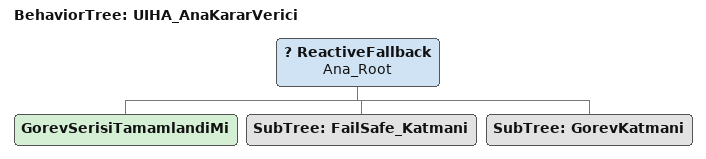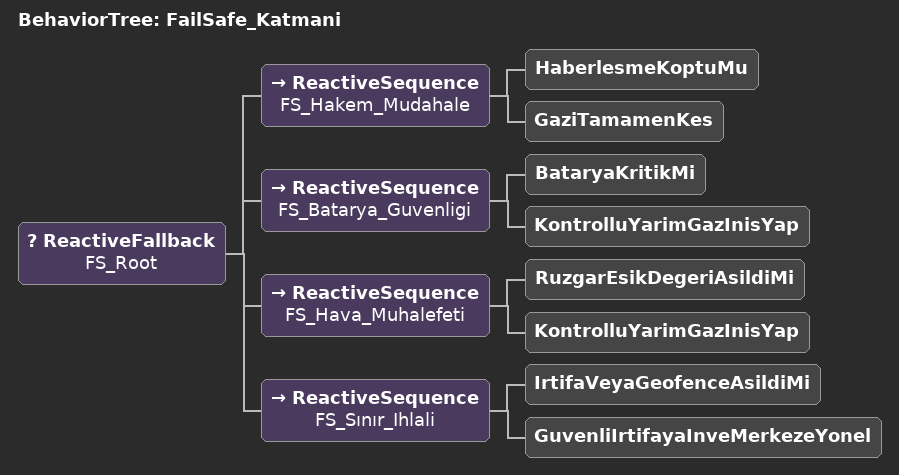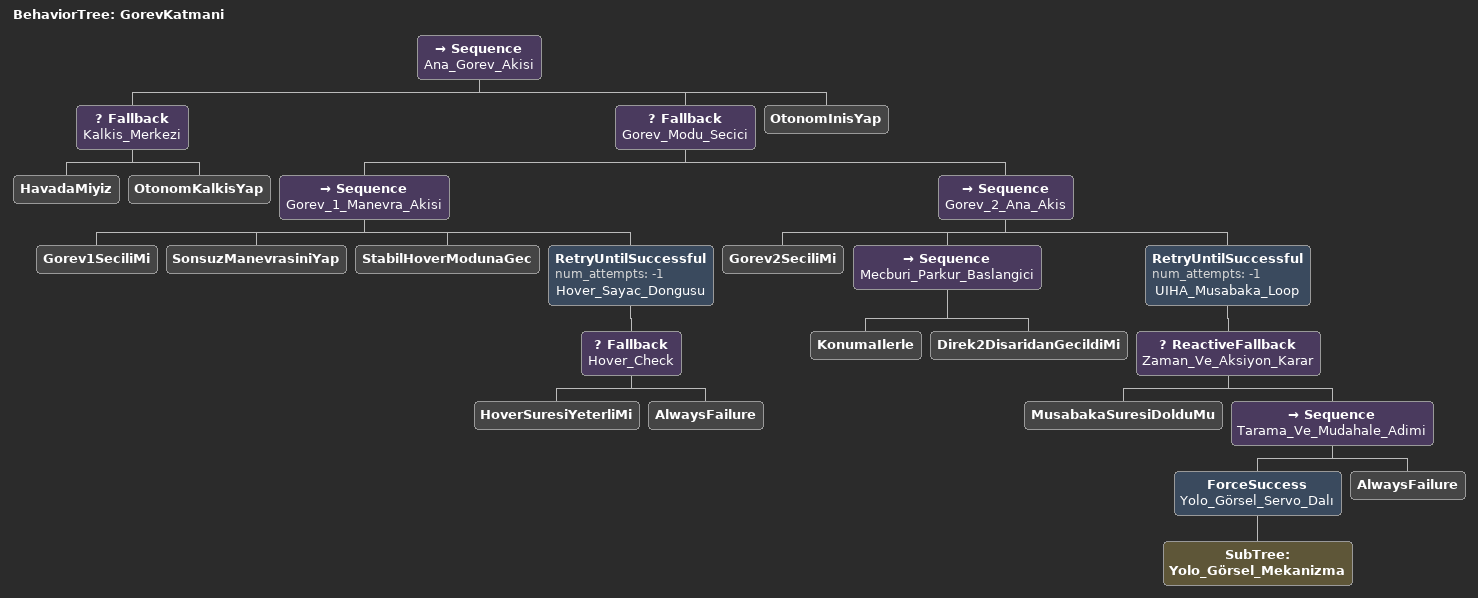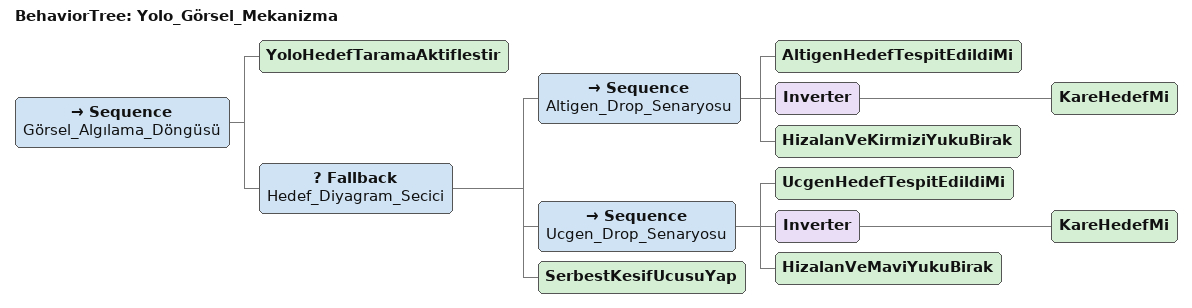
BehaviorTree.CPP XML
<root BTCPP_format="4" main_tree_to_execute="UIHA_AnaKararVerici">

  <BehaviorTree ID="UIHA_AnaKararVerici">
    <ReactiveFallback name="Ana_Root">
      <GorevSerisiTamamlandiMi/>
      <SubTree ID="FailSafe_Katmani"/>
      <SubTree ID="GorevKatmani"/>
    </ReactiveFallback>
  </BehaviorTree>

  <BehaviorTree ID="FailSafe_Katmani">
    <ReactiveFallback name="FS_Root">
      <ReactiveSequence name="FS_Hakem_Mudahale">
        <HaberlesmeKoptuMu/>
        <GaziTamamenKes/>
      </ReactiveSequence>
      <ReactiveSequence name="FS_Batarya_Guvenligi">
        <BataryaKritikMi/>
        <KontrolluYarimGazInisYap/>
      </ReactiveSequence>
      <ReactiveSequence name="FS_Hava_Muhalefeti">
        <RuzgarEsikDegeriAsildiMi/>
        <KontrolluYarimGazInisYap/>
      </ReactiveSequence>
      <ReactiveSequence name="FS_Sınır_Ihlali">
        <IrtifaVeyaGeofenceAsildiMi/>
        <GuvenliIrtifayaInveMerkezeYonel/>
      </ReactiveSequence>
    </ReactiveFallback>
  </BehaviorTree>

  <BehaviorTree ID="GorevKatmani">
    <Sequence name="Ana_Gorev_Akisi">
      <Fallback name="Kalkis_Merkezi">
        <HavadaMiyiz/>
        <OtonomKalkisYap/>
      </Fallback>

      <Fallback name="Gorev_Modu_Secici">
        <Sequence name="Gorev_1_Manevra_Akisi">
          <Gorev1SeciliMi/>
          <SonsuzManevrasiniYap/>
          <StabilHoverModunaGec/>
          <RetryUntilSuccessful num_attempts="-1" name="Hover_Sayac_Dongusu">
            <Fallback name="Hover_Check">
              <HoverSuresiYeterliMi/>
              <AlwaysFailure/>
            </Fallback>
          </RetryUntilSuccessful>
        </Sequence>

        <Sequence name="Gorev_2_Ana_Akis">
          <Gorev2SeciliMi/>
          <Sequence name="Mecburi_Parkur_Baslangici">
            <KonumaIlerle/>
            <Direk2DisaridanGecildiMi/>
          </Sequence>
          <RetryUntilSuccessful num_attempts="-1" name="UIHA_Musabaka_Loop">
            <ReactiveFallback name="Zaman_Ve_Aksiyon_Karar">
              <MusabakaSuresiDolduMu/>
              <Sequence name="Tarama_Ve_Mudahale_Adimi">
                <ForceSuccess name="Yolo_Görsel_Servo_Dalı">
                  <SubTree ID="Yolo_Görsel_Mekanizma"/>
                </ForceSuccess>
                <AlwaysFailure/>
              </Sequence>
            </ReactiveFallback>
          </RetryUntilSuccessful>
        </Sequence>
      </Fallback>

      <OtonomInisYap/>
    </Sequence>
  </BehaviorTree>

  <BehaviorTree ID="Yolo_Görsel_Mekanizma">
    <Sequence name="Görsel_Algılama_Döngüsü">
      <YoloHedefTaramaAktiflestir/>
      <Fallback name="Hedef_Diyagram_Secici">
        <Sequence name="Altigen_Drop_Senaryosu">
          <AltigenHedefTespitEdildiMi/>
          <Inverter>
            <KareHedefMi/>
          </Inverter>
          <HizalanVeKirmiziYukuBirak/>
        </Sequence>
        <Sequence name="Ucgen_Drop_Senaryosu">
          <UcgenHedefTespitEdildiMi/>
          <Inverter>
            <KareHedefMi/>
          </Inverter>
          <HizalanVeMaviYukuBirak/>
        </Sequence>
        <SerbestKesifUcusuYap/>
      </Fallback>
    </Sequence>
  </BehaviorTree>
</root>
